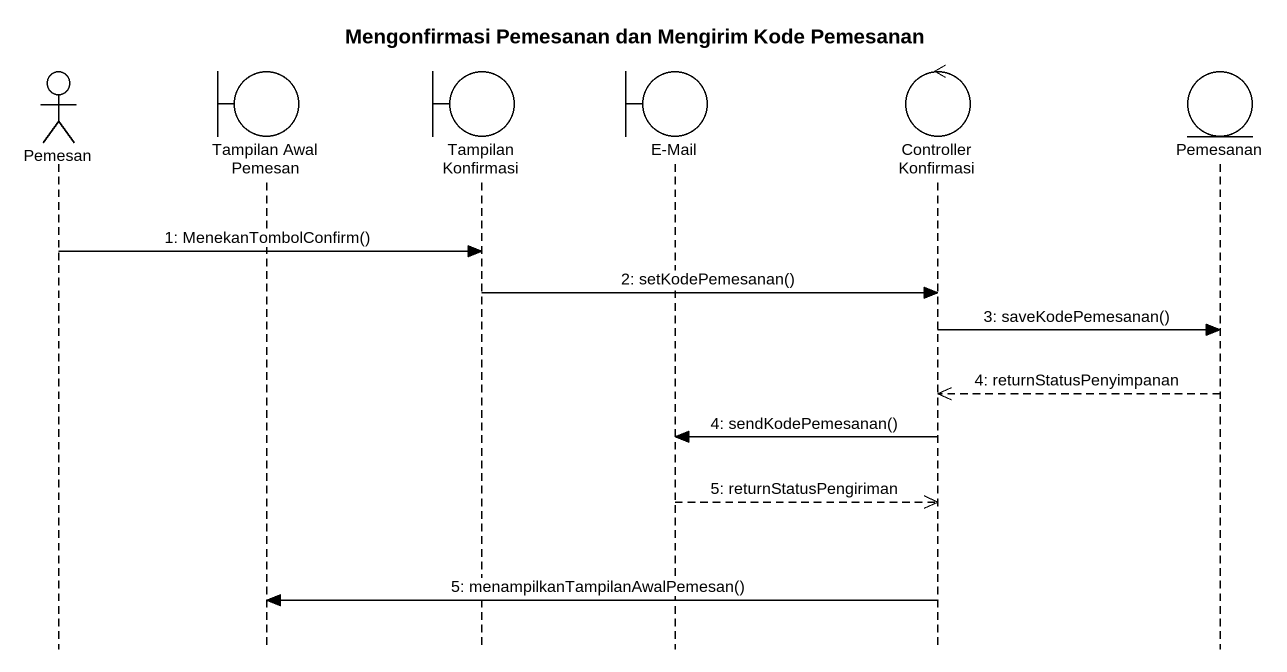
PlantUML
@startuml
title Mengonfirmasi Pemesanan dan Mengirim Kode Pemesanan
hide footbox
actor Pemesan #FFFFFF
boundary "Tampilan Awal Pemesan" as Tampilan_Awal_Pemesan #FFFFFF
boundary "Tampilan Konfirmasi" as Tampilan_Konfirmasi #FFFFFF
boundary "E-Mail" as E_Mail #FFFFFF
control "Controller Konfirmasi" as Controller_Konfirmasi #FFFFFF
entity Pemesanan #FFFFFF

Pemesan -> Tampilan_Konfirmasi : 1: MenekanTombolConfirm()
Tampilan_Konfirmasi -> Controller_Konfirmasi : 2: setKodePemesanan()
Controller_Konfirmasi -> Pemesanan : 3: saveKodePemesanan()
Pemesanan -->> Controller_Konfirmasi : 4: returnStatusPenyimpanan
Controller_Konfirmasi -> E_Mail : 4: sendKodePemesanan()
E_Mail -->> Controller_Konfirmasi : 5: returnStatusPengiriman
Controller_Konfirmasi -> Tampilan_Awal_Pemesan : 5: menampilkanTampilanAwalPemesan()
@enduml
